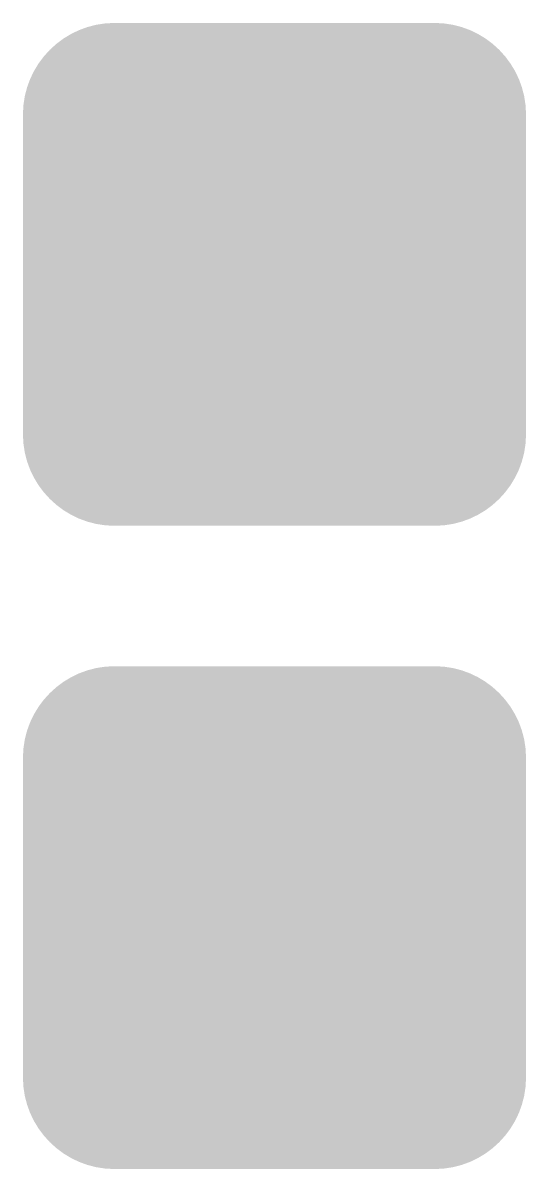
# Model space of a CAD drawing. Header units: millimetres. Extents: x 5277 to 6029, y 2052 to 2709.
# Drawn here: x 5295.73 to 5304.33, y 2337.63 to 2357.23 of the extents above; entities that cross this region are included whole.
import ezdxf

# ---------------------------------------------------------------- set-up
doc = ezdxf.new("R2010")
doc.units = ezdxf.units.MM
doc.layers.add('Education', color=7, linetype='CONTINUOUS', true_color=0x000000)

# ---------------------------------------------------------------- blocks, each defined once
blk = doc.blocks.new('602010115_сущ_фз')
at = {"layer": 'Education', "linetype": 'Continuous'}
h = blk.add_hatch(color=256, dxfattribs=at)
edge = h.paths.add_edge_path()
edge.add_spline(control_points=[(-0.266, -0.339), (-0.266, 0.523), (0.438, 1.227), (1.3, 1.227)], knot_values=[-1, -1, -1, -1, 0, 0, 0, 0], degree=3, periodic=0)
edge.add_line((1.3, 1.227), (6.769, 1.227))
edge.add_spline(control_points=[(6.769, 1.227), (7.632, 1.227), (8.333, 0.523), (8.333, -0.339)], knot_values=[-1, -1, -1, -1, 0, 0, 0, 0], degree=3, periodic=0)
edge.add_line((8.333, -0.339), (8.333, -5.806))
edge.add_spline(control_points=[(8.333, -5.806), (8.333, -6.669), (7.632, -7.372), (6.769, -7.372)], knot_values=[-1, -1, -1, -1, 0, 0, 0, 0], degree=3, periodic=0)
edge.add_line((6.769, -7.372), (1.3, -7.372))
edge.add_spline(control_points=[(1.3, -7.372), (0.438, -7.372), (-0.266, -6.669), (-0.266, -5.806)], knot_values=[-1, -1, -1, -1, 0, 0, 0, 0], degree=3, periodic=0)
edge.add_line((-0.266, -5.806), (-0.266, -0.339))
edge = h.paths.add_edge_path(flags=16)
edge.add_spline(control_points=[(0.047, -5.806), (0.047, -6.5), (0.606, -7.059), (1.3, -7.059)], knot_values=[-1, -1, -1, -1, 0, 0, 0, 0], degree=3, periodic=0)
edge.add_line((1.3, -7.059), (6.769, -7.059))
edge.add_spline(control_points=[(6.769, -7.059), (7.463, -7.059), (8.022, -6.5), (8.022, -5.806)], knot_values=[-1, -1, -1, -1, 0, 0, 0, 0], degree=3, periodic=0)
edge.add_line((8.022, -5.806), (8.022, -0.339))
edge.add_spline(control_points=[(8.022, -0.339), (8.022, 0.355), (7.463, 0.914), (6.769, 0.914)], knot_values=[-1, -1, -1, -1, 0, 0, 0, 0], degree=3, periodic=0)
edge.add_line((6.769, 0.914), (1.3, 0.914))
edge.add_spline(control_points=[(1.3, 0.914), (0.606, 0.914), (0.047, 0.355), (0.047, -0.339)], knot_values=[-1, -1, -1, -1, 0, 0, 0, 0], degree=3, periodic=0)
edge.add_line((0.047, -0.339), (0.047, -5.806))
at = {"layer": 'Education', "linetype": 'Continuous', "true_color": 0xffffff}
h = blk.add_hatch(color=7, dxfattribs=at)
edge = h.paths.add_edge_path()
edge.add_spline(control_points=[(0.047, -5.806), (0.047, -6.5), (0.606, -7.059), (1.3, -7.059)], knot_values=[-1, -1, -1, -1, 0, 0, 0, 0], degree=3, periodic=0)
edge.add_line((1.3, -7.059), (6.769, -7.059))
edge.add_spline(control_points=[(6.769, -7.059), (7.463, -7.059), (8.022, -6.5), (8.022, -5.806)], knot_values=[-1, -1, -1, -1, 0, 0, 0, 0], degree=3, periodic=0)
edge.add_line((8.022, -5.806), (8.022, -0.339))
edge.add_spline(control_points=[(8.022, -0.339), (8.022, 0.355), (7.463, 0.914), (6.769, 0.914)], knot_values=[-1, -1, -1, -1, 0, 0, 0, 0], degree=3, periodic=0)
edge.add_line((6.769, 0.914), (1.3, 0.914))
edge.add_spline(control_points=[(1.3, 0.914), (0.606, 0.914), (0.047, 0.355), (0.047, -0.339)], knot_values=[-1, -1, -1, -1, 0, 0, 0, 0], degree=3, periodic=0)
edge.add_line((0.047, -0.339), (0.047, -5.806))
at = {"layer": 'Education', "linetype": 'Continuous'}
h = blk.add_hatch(color=256, dxfattribs=at)
edge = h.paths.add_edge_path()
edge.add_line((0.252, -0.679), (0.252, -5.464))
edge.add_spline(control_points=[(0.252, -5.464), (0.252, -6.23), (0.877, -6.854), (1.642, -6.854)], knot_values=[0, 0, 0, 0, 1, 1, 1, 1], degree=3, periodic=0)
edge.add_line((1.642, -6.854), (6.427, -6.854))
edge.add_spline(control_points=[(6.427, -6.854), (7.193, -6.854), (7.815, -6.23), (7.815, -5.464)], knot_values=[0, 0, 0, 0, 1, 1, 1, 1], degree=3, periodic=0)
edge.add_line((7.815, -5.464), (7.815, -0.679))
edge.add_spline(control_points=[(7.815, -0.679), (7.815, 0.086), (7.193, 0.709), (6.427, 0.709)], knot_values=[0, 0, 0, 0, 1, 1, 1, 1], degree=3, periodic=0)
edge.add_line((6.427, 0.709), (1.642, 0.709))
edge.add_spline(control_points=[(1.642, 0.709), (0.877, 0.709), (0.252, 0.086), (0.252, -0.679)], knot_values=[0, 0, 0, 0, 1, 1, 1, 1], degree=3, periodic=0)
edge = h.paths.add_edge_path(flags=16)
edge.add_line((0.565, -0.679), (0.565, -5.464))
edge.add_spline(control_points=[(0.565, -5.464), (0.565, -6.06), (1.046, -6.541), (1.642, -6.541)], knot_values=[-1, -1, -1, -1, 0, 0, 0, 0], degree=3, periodic=0)
edge.add_line((1.642, -6.541), (6.427, -6.541))
edge.add_spline(control_points=[(6.427, -6.541), (7.024, -6.541), (7.502, -6.06), (7.502, -5.464)], knot_values=[-1, -1, -1, -1, 0, 0, 0, 0], degree=3, periodic=0)
edge.add_line((7.502, -5.464), (7.502, -0.679))
edge.add_spline(control_points=[(7.502, -0.679), (7.502, -0.083), (7.024, 0.396), (6.427, 0.396)], knot_values=[-1, -1, -1, -1, 0, 0, 0, 0], degree=3, periodic=0)
edge.add_line((6.427, 0.396), (1.642, 0.396))
edge.add_spline(control_points=[(1.642, 0.396), (1.046, 0.396), (0.565, -0.083), (0.565, -0.679)], knot_values=[-1, -1, -1, -1, 0, 0, 0, 0], degree=3, periodic=0)
h = blk.add_hatch(color=256, dxfattribs=at)
edge = h.paths.add_edge_path()
edge.add_line((0.77, -1.021), (0.77, -5.124))
edge.add_spline(control_points=[(0.77, -5.124), (0.77, -5.792), (1.314, -6.336), (1.982, -6.336)], knot_values=[0, 0, 0, 0, 1, 1, 1, 1], degree=3, periodic=0)
edge.add_line((1.982, -6.336), (6.085, -6.336))
edge.add_spline(control_points=[(6.085, -6.336), (6.753, -6.336), (7.297, -5.792), (7.297, -5.124)], knot_values=[0, 0, 0, 0, 1, 1, 1, 1], degree=3, periodic=0)
edge.add_line((7.297, -5.124), (7.297, -1.021))
edge.add_spline(control_points=[(7.297, -1.021), (7.297, -0.353), (6.753, 0.191), (6.085, 0.191)], knot_values=[0, 0, 0, 0, 1, 1, 1, 1], degree=3, periodic=0)
edge.add_line((6.085, 0.191), (1.982, 0.191))
edge.add_spline(control_points=[(1.982, 0.191), (1.314, 0.191), (0.77, -0.353), (0.77, -1.021)], knot_values=[0, 0, 0, 0, 1, 1, 1, 1], degree=3, periodic=0)
edge = h.paths.add_edge_path(flags=16)
edge.add_line((1.081, -1.021), (1.081, -5.124))
edge.add_spline(control_points=[(1.081, -5.124), (1.081, -5.624), (1.482, -6.025), (1.982, -6.025)], knot_values=[-1, -1, -1, -1, 0, 0, 0, 0], degree=3, periodic=0)
edge.add_line((1.982, -6.025), (6.085, -6.025))
edge.add_spline(control_points=[(6.085, -6.025), (6.585, -6.025), (6.986, -5.624), (6.986, -5.124)], knot_values=[-1, -1, -1, -1, 0, 0, 0, 0], degree=3, periodic=0)
edge.add_line((6.986, -5.124), (6.986, -1.021))
edge.add_spline(control_points=[(6.986, -1.021), (6.986, -0.521), (6.585, -0.12), (6.085, -0.12)], knot_values=[-1, -1, -1, -1, 0, 0, 0, 0], degree=3, periodic=0)
edge.add_line((6.085, -0.12), (1.982, -0.12))
edge.add_spline(control_points=[(1.982, -0.12), (1.482, -0.12), (1.081, -0.521), (1.081, -1.021)], knot_values=[-1, -1, -1, -1, 0, 0, 0, 0], degree=3, periodic=0)
h = blk.add_hatch(color=256, dxfattribs=at)
h.paths.add_polyline_path([(1.752, -2.755), (1.752, -2.708), (1.786, -2.629), (1.82, -2.597), (1.853, -2.565), (1.934, -2.533), (1.981, -2.533), (2.029, -2.533), (2.108, -2.565), (2.14, -2.597), (2.172, -2.629), (2.204, -2.708), (2.204, -2.755), (2.204, -4.169), (5.798, -4.169), (5.798, -3.354), (5.798, -3.307), (5.83, -3.228), (5.862, -3.196), (5.894, -3.164), (5.974, -3.132), (6.021, -3.132), (6.068, -3.132), (6.149, -3.164), (6.182, -3.196), (6.216, -3.228), (6.25, -3.307), (6.25, -3.354), (6.25, -5.347), (5.798, -5.347), (5.798, -4.714), (2.204, -4.714), (2.204, -5.347), (1.752, -5.347)])
h.paths.add_polyline_path([(3.967, -0.917), (3.974, -0.917), (3.981, -0.917), (3.988, -0.917), (3.998, -0.917), (4.001, -0.917), (4.035, -0.917), (6.6, -1.496), (6.65, -1.506), (6.701, -1.567), (6.701, -1.617), (6.701, -1.62), (6.699, -1.629), (6.697, -1.634), (6.696, -1.639), (6.694, -1.647), (6.694, -1.651), (6.667, -1.765), (6.657, -1.812), (6.59, -1.859), (6.532, -1.859), (6.529, -1.859), (6.521, -1.859), (6.515, -1.859), (6.51, -1.859), (6.505, -1.859), (4.001, -1.294), (1.497, -1.859), (1.492, -1.859), (1.487, -1.859), (1.482, -1.859), (1.473, -1.859), (1.47, -1.859), (1.413, -1.859), (1.345, -1.812), (1.335, -1.765), (1.308, -1.651), (1.308, -1.647), (1.306, -1.639), (1.305, -1.634), (1.303, -1.629), (1.301, -1.62), (1.301, -1.617), (1.301, -1.567), (1.352, -1.506), (1.402, -1.496)])
h.paths.add_polyline_path([(3.624, -3.145), (3.94, -3.145), (5.368, -3.145), (5.432, -3.145), (5.543, -3.191), (5.59, -3.236), (5.637, -3.282), (5.684, -3.394), (5.684, -3.462), (5.684, -4.088), (3.624, -4.088)])
h.paths.add_polyline_path([(3.18, -3.273), (3.18, -3.236), (3.208, -3.172), (3.237, -3.145), (3.266, -3.118), (3.331, -3.091), (3.368, -3.091), (3.405, -3.091), (3.469, -3.118), (3.496, -3.145), (3.523, -3.172), (3.55, -3.236), (3.55, -3.273), (3.55, -3.886), (3.55, -3.923), (3.523, -3.989), (3.496, -4.017), (3.469, -4.046), (3.405, -4.074), (3.368, -4.074), (2.459, -4.074), (2.422, -4.074), (2.358, -4.046), (2.331, -4.017), (2.305, -3.989), (2.278, -3.923), (2.278, -3.886), (2.278, -3.849), (2.305, -3.785), (2.331, -3.758), (2.358, -3.731), (2.422, -3.704), (2.459, -3.704), (3.18, -3.704)])
h.paths.add_polyline_path([(2.298, -3.24), (2.298, -3.152), (2.358, -3.004), (2.419, -2.943), (2.48, -2.883), (2.624, -2.822), (2.708, -2.822), (2.793, -2.822), (2.937, -2.883), (2.998, -2.943), (3.059, -3.004), (3.119, -3.152), (3.119, -3.24), (3.119, -3.324), (3.06, -3.468), (3.001, -3.529), (2.942, -3.59), (2.796, -3.65), (2.708, -3.65), (2.621, -3.65), (2.475, -3.59), (2.416, -3.529), (2.357, -3.468), (2.298, -3.324)])
blk = doc.blocks.new('602010115_план_фз')
at = {"layer": 'Education', "linetype": 'Continuous'}
h = blk.add_hatch(color=256, dxfattribs=at)
edge = h.paths.add_edge_path()
edge.add_spline(control_points=[(-0.266, -0.339), (-0.266, 0.523), (0.438, 1.227), (1.3, 1.227)], knot_values=[-1, -1, -1, -1, 0, 0, 0, 0], degree=3, periodic=0)
edge.add_line((1.3, 1.227), (6.769, 1.227))
edge.add_spline(control_points=[(6.769, 1.227), (7.632, 1.227), (8.333, 0.523), (8.333, -0.339)], knot_values=[-1, -1, -1, -1, 0, 0, 0, 0], degree=3, periodic=0)
edge.add_line((8.333, -0.339), (8.333, -5.806))
edge.add_spline(control_points=[(8.333, -5.806), (8.333, -6.669), (7.632, -7.372), (6.769, -7.372)], knot_values=[-1, -1, -1, -1, 0, 0, 0, 0], degree=3, periodic=0)
edge.add_line((6.769, -7.372), (1.3, -7.372))
edge.add_spline(control_points=[(1.3, -7.372), (0.438, -7.372), (-0.266, -6.669), (-0.266, -5.806)], knot_values=[-1, -1, -1, -1, 0, 0, 0, 0], degree=3, periodic=0)
edge.add_line((-0.266, -5.806), (-0.266, -0.339))
edge = h.paths.add_edge_path(flags=16)
edge.add_spline(control_points=[(0.047, -5.806), (0.047, -6.5), (0.606, -7.059), (1.3, -7.059)], knot_values=[-1, -1, -1, -1, 0, 0, 0, 0], degree=3, periodic=0)
edge.add_line((1.3, -7.059), (6.769, -7.059))
edge.add_spline(control_points=[(6.769, -7.059), (7.463, -7.059), (8.022, -6.5), (8.022, -5.806)], knot_values=[-1, -1, -1, -1, 0, 0, 0, 0], degree=3, periodic=0)
edge.add_line((8.022, -5.806), (8.022, -0.339))
edge.add_spline(control_points=[(8.022, -0.339), (8.022, 0.355), (7.463, 0.914), (6.769, 0.914)], knot_values=[-1, -1, -1, -1, 0, 0, 0, 0], degree=3, periodic=0)
edge.add_line((6.769, 0.914), (1.3, 0.914))
edge.add_spline(control_points=[(1.3, 0.914), (0.606, 0.914), (0.047, 0.355), (0.047, -0.339)], knot_values=[-1, -1, -1, -1, 0, 0, 0, 0], degree=3, periodic=0)
edge.add_line((0.047, -0.339), (0.047, -5.806))
at = {"layer": 'Education', "linetype": 'Continuous', "true_color": 0xff0000}
h = blk.add_hatch(color=1, dxfattribs=at)
edge = h.paths.add_edge_path()
edge.add_spline(control_points=[(0.047, -5.806), (0.047, -6.5), (0.606, -7.059), (1.3, -7.059)], knot_values=[-1, -1, -1, -1, 0, 0, 0, 0], degree=3, periodic=0)
edge.add_line((1.3, -7.059), (6.769, -7.059))
edge.add_spline(control_points=[(6.769, -7.059), (7.463, -7.059), (8.022, -6.5), (8.022, -5.806)], knot_values=[-1, -1, -1, -1, 0, 0, 0, 0], degree=3, periodic=0)
edge.add_line((8.022, -5.806), (8.022, -0.339))
edge.add_spline(control_points=[(8.022, -0.339), (8.022, 0.355), (7.463, 0.914), (6.769, 0.914)], knot_values=[-1, -1, -1, -1, 0, 0, 0, 0], degree=3, periodic=0)
edge.add_line((6.769, 0.914), (1.3, 0.914))
edge.add_spline(control_points=[(1.3, 0.914), (0.606, 0.914), (0.047, 0.355), (0.047, -0.339)], knot_values=[-1, -1, -1, -1, 0, 0, 0, 0], degree=3, periodic=0)
edge.add_line((0.047, -0.339), (0.047, -5.806))
at = {"layer": 'Education', "linetype": 'Continuous'}
h = blk.add_hatch(color=256, dxfattribs=at)
edge = h.paths.add_edge_path()
edge.add_line((0.252, -0.679), (0.252, -5.464))
edge.add_spline(control_points=[(0.252, -5.464), (0.252, -6.23), (0.877, -6.854), (1.642, -6.854)], knot_values=[0, 0, 0, 0, 1, 1, 1, 1], degree=3, periodic=0)
edge.add_line((1.642, -6.854), (6.427, -6.854))
edge.add_spline(control_points=[(6.427, -6.854), (7.193, -6.854), (7.815, -6.23), (7.815, -5.464)], knot_values=[0, 0, 0, 0, 1, 1, 1, 1], degree=3, periodic=0)
edge.add_line((7.815, -5.464), (7.815, -0.679))
edge.add_spline(control_points=[(7.815, -0.679), (7.815, 0.086), (7.193, 0.709), (6.427, 0.709)], knot_values=[0, 0, 0, 0, 1, 1, 1, 1], degree=3, periodic=0)
edge.add_line((6.427, 0.709), (1.642, 0.709))
edge.add_spline(control_points=[(1.642, 0.709), (0.877, 0.709), (0.252, 0.086), (0.252, -0.679)], knot_values=[0, 0, 0, 0, 1, 1, 1, 1], degree=3, periodic=0)
edge = h.paths.add_edge_path(flags=16)
edge.add_line((0.565, -0.679), (0.565, -5.464))
edge.add_spline(control_points=[(0.565, -5.464), (0.565, -6.06), (1.046, -6.541), (1.642, -6.541)], knot_values=[-1, -1, -1, -1, 0, 0, 0, 0], degree=3, periodic=0)
edge.add_line((1.642, -6.541), (6.427, -6.541))
edge.add_spline(control_points=[(6.427, -6.541), (7.024, -6.541), (7.502, -6.06), (7.502, -5.464)], knot_values=[-1, -1, -1, -1, 0, 0, 0, 0], degree=3, periodic=0)
edge.add_line((7.502, -5.464), (7.502, -0.679))
edge.add_spline(control_points=[(7.502, -0.679), (7.502, -0.083), (7.024, 0.396), (6.427, 0.396)], knot_values=[-1, -1, -1, -1, 0, 0, 0, 0], degree=3, periodic=0)
edge.add_line((6.427, 0.396), (1.642, 0.396))
edge.add_spline(control_points=[(1.642, 0.396), (1.046, 0.396), (0.565, -0.083), (0.565, -0.679)], knot_values=[-1, -1, -1, -1, 0, 0, 0, 0], degree=3, periodic=0)
h = blk.add_hatch(color=256, dxfattribs=at)
edge = h.paths.add_edge_path()
edge.add_line((0.77, -1.021), (0.77, -5.124))
edge.add_spline(control_points=[(0.77, -5.124), (0.77, -5.792), (1.314, -6.336), (1.982, -6.336)], knot_values=[0, 0, 0, 0, 1, 1, 1, 1], degree=3, periodic=0)
edge.add_line((1.982, -6.336), (6.085, -6.336))
edge.add_spline(control_points=[(6.085, -6.336), (6.753, -6.336), (7.297, -5.792), (7.297, -5.124)], knot_values=[0, 0, 0, 0, 1, 1, 1, 1], degree=3, periodic=0)
edge.add_line((7.297, -5.124), (7.297, -1.021))
edge.add_spline(control_points=[(7.297, -1.021), (7.297, -0.353), (6.753, 0.191), (6.085, 0.191)], knot_values=[0, 0, 0, 0, 1, 1, 1, 1], degree=3, periodic=0)
edge.add_line((6.085, 0.191), (1.982, 0.191))
edge.add_spline(control_points=[(1.982, 0.191), (1.314, 0.191), (0.77, -0.353), (0.77, -1.021)], knot_values=[0, 0, 0, 0, 1, 1, 1, 1], degree=3, periodic=0)
edge = h.paths.add_edge_path(flags=16)
edge.add_line((1.081, -1.021), (1.081, -5.124))
edge.add_spline(control_points=[(1.081, -5.124), (1.081, -5.624), (1.482, -6.025), (1.982, -6.025)], knot_values=[-1, -1, -1, -1, 0, 0, 0, 0], degree=3, periodic=0)
edge.add_line((1.982, -6.025), (6.085, -6.025))
edge.add_spline(control_points=[(6.085, -6.025), (6.585, -6.025), (6.986, -5.624), (6.986, -5.124)], knot_values=[-1, -1, -1, -1, 0, 0, 0, 0], degree=3, periodic=0)
edge.add_line((6.986, -5.124), (6.986, -1.021))
edge.add_spline(control_points=[(6.986, -1.021), (6.986, -0.521), (6.585, -0.12), (6.085, -0.12)], knot_values=[-1, -1, -1, -1, 0, 0, 0, 0], degree=3, periodic=0)
edge.add_line((6.085, -0.12), (1.982, -0.12))
edge.add_spline(control_points=[(1.982, -0.12), (1.482, -0.12), (1.081, -0.521), (1.081, -1.021)], knot_values=[-1, -1, -1, -1, 0, 0, 0, 0], degree=3, periodic=0)
h = blk.add_hatch(color=256, dxfattribs=at)
h.paths.add_polyline_path([(1.752, -2.755), (1.752, -2.708), (1.786, -2.629), (1.82, -2.597), (1.853, -2.565), (1.934, -2.533), (1.981, -2.533), (2.029, -2.533), (2.108, -2.565), (2.14, -2.597), (2.172, -2.629), (2.204, -2.708), (2.204, -2.755), (2.204, -4.169), (5.798, -4.169), (5.798, -3.354), (5.798, -3.307), (5.83, -3.228), (5.862, -3.196), (5.894, -3.164), (5.974, -3.132), (6.021, -3.132), (6.068, -3.132), (6.149, -3.164), (6.182, -3.196), (6.216, -3.228), (6.25, -3.307), (6.25, -3.354), (6.25, -5.347), (5.798, -5.347), (5.798, -4.714), (2.204, -4.714), (2.204, -5.347), (1.752, -5.347)])
h.paths.add_polyline_path([(3.967, -0.917), (3.974, -0.917), (3.981, -0.917), (3.988, -0.917), (3.998, -0.917), (4.001, -0.917), (4.035, -0.917), (6.6, -1.496), (6.65, -1.506), (6.701, -1.567), (6.701, -1.617), (6.701, -1.62), (6.699, -1.629), (6.697, -1.634), (6.696, -1.639), (6.694, -1.647), (6.694, -1.651), (6.667, -1.765), (6.657, -1.812), (6.59, -1.859), (6.532, -1.859), (6.529, -1.859), (6.521, -1.859), (6.515, -1.859), (6.51, -1.859), (6.505, -1.859), (4.001, -1.294), (1.497, -1.859), (1.492, -1.859), (1.487, -1.859), (1.482, -1.859), (1.473, -1.859), (1.47, -1.859), (1.413, -1.859), (1.345, -1.812), (1.335, -1.765), (1.308, -1.651), (1.308, -1.647), (1.306, -1.639), (1.305, -1.634), (1.303, -1.629), (1.301, -1.62), (1.301, -1.617), (1.301, -1.567), (1.352, -1.506), (1.402, -1.496)])
h.paths.add_polyline_path([(3.624, -3.145), (3.94, -3.145), (5.368, -3.145), (5.432, -3.145), (5.543, -3.191), (5.59, -3.236), (5.637, -3.282), (5.684, -3.394), (5.684, -3.462), (5.684, -4.088), (3.624, -4.088)])
h.paths.add_polyline_path([(3.18, -3.273), (3.18, -3.236), (3.208, -3.172), (3.237, -3.145), (3.266, -3.118), (3.331, -3.091), (3.368, -3.091), (3.405, -3.091), (3.469, -3.118), (3.496, -3.145), (3.523, -3.172), (3.55, -3.236), (3.55, -3.273), (3.55, -3.886), (3.55, -3.923), (3.523, -3.989), (3.496, -4.017), (3.469, -4.046), (3.405, -4.074), (3.368, -4.074), (2.459, -4.074), (2.422, -4.074), (2.358, -4.046), (2.331, -4.017), (2.305, -3.989), (2.278, -3.923), (2.278, -3.886), (2.278, -3.849), (2.305, -3.785), (2.331, -3.758), (2.358, -3.731), (2.422, -3.704), (2.459, -3.704), (3.18, -3.704)])
h.paths.add_polyline_path([(2.298, -3.24), (2.298, -3.152), (2.358, -3.004), (2.419, -2.943), (2.48, -2.883), (2.624, -2.822), (2.708, -2.822), (2.793, -2.822), (2.937, -2.883), (2.998, -2.943), (3.059, -3.004), (3.119, -3.152), (3.119, -3.24), (3.119, -3.324), (3.06, -3.468), (3.001, -3.529), (2.942, -3.59), (2.796, -3.65), (2.708, -3.65), (2.621, -3.65), (2.475, -3.59), (2.416, -3.529), (2.357, -3.468), (2.298, -3.324)])

msp = doc.modelspace()

# ---------------------------------------------------------------- block references
at = {"layer": 'Education', "linetype": 'Continuous'}
for name, p in [('602010115_сущ_фз', (5296, 2356)), ('602010115_план_фз', (5296, 2345))]:
    msp.add_blockref(name, p, dxfattribs=at)

doc.saveas('drawing.dxf')
